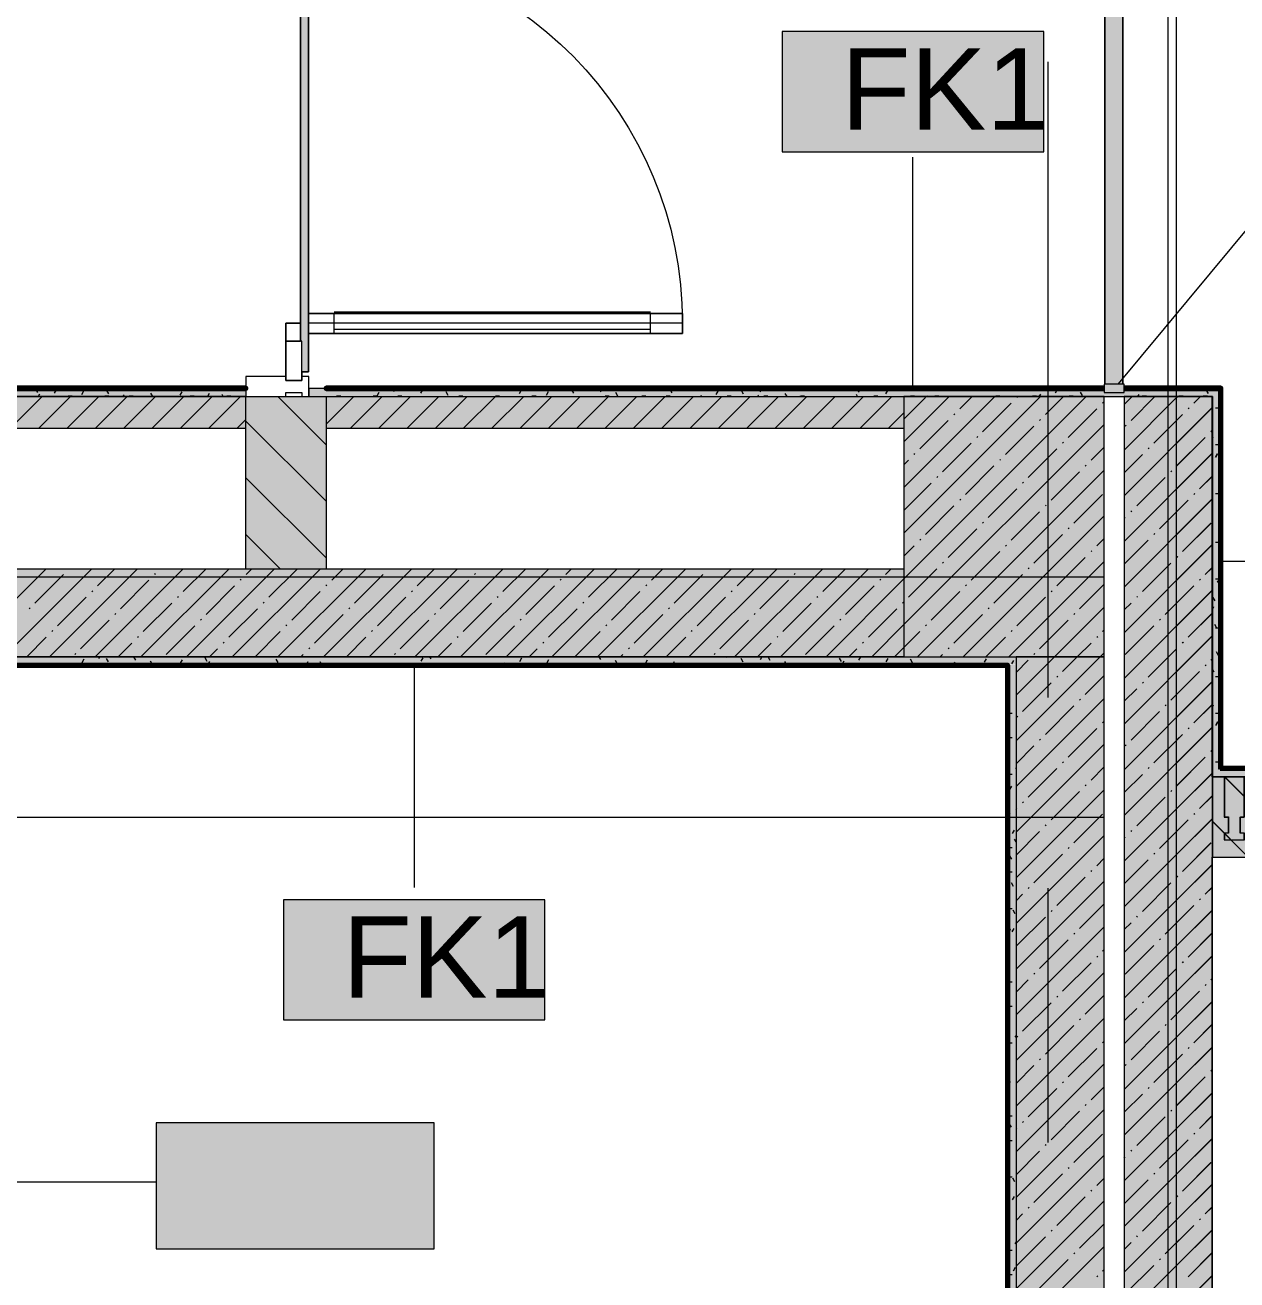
# Model space of a CAD drawing. Header units: millimetres. Extents: x -3817 to 677485, y -22715 to 103890.
# Drawn here: x 82249 to 85275, y 11256 to 14389 of the extents above; entities that cross this region are included whole.
import ezdxf

# ---------------------------------------------------------------- set-up
doc = ezdxf.new("R2010")
doc.units = ezdxf.units.MM
doc.layers.add('PDF _Геометрия', color=7, linetype='Continuous', true_color=0x1d1d1d)
doc.layers.add('PDF _Сплошная заливка', color=7, linetype='Continuous', true_color=0xffffff)
doc.layers.add('PDF _Текст', color=7, linetype='Continuous')
doc.styles.add('PDF GOST-Common', font='arial.ttf')

msp = doc.modelspace()

# ---------------------------------------------------------------- hatches: boundary and pattern name
at = {"layer": 'PDF _Сплошная заливка', "transparency": 33554559}
for color, points in [(5, [(84980.3, 13492.3), (84990.3, 13492.3), (84990.3, 15290.3), (84945.3, 15290.3), (84945.3, 13492.3), (84960.3, 13492.3)]), (5, [(84980.3, 13492.3), (84990.3, 13492.3), (84990.3, 15290.3), (84945.3, 15290.3), (84945.3, 13492.3), (84960.3, 13492.3)]), (256, [(81565, 13461.3), (82800.3, 13461.3), (82800.3, 13481.3), (80573.3, 13481.3), (80573.3, 13461.3), (81093.3, 13461.3)]), (256, [(84993.3, 13461.3), (85213.3, 13461.3), (85213.3, 13481.3), (84993.3, 13481.3), (84993.3, 13471.4), (84943.2, 13471.4), (84943.2, 13481.3), (82957.3, 13481.3), (82957.3, 13461.3), (84943.2, 13461.3)]), (256, [(85213.3, 12511.4), (85233.3, 12511.4), (85233.3, 13481.3), (85213.3, 13481.3), (85213.3, 13450.1)]), (256, [(85213.6, 12511.4), (85233.6, 12511.4), (85233.6, 13481.3), (85213.6, 13481.3), (85213.6, 13092.8)]), (256, [(82800.3, 13031.3), (83000.3, 13031.3), (83000.3, 13461.3), (82800.3, 13461.3), (82800.3, 13381.4)]), (256, [(84533.7, 12811.3), (84943.3, 12811.3), (84943.3, 13461.3), (84443.3, 13461.3), (84443.3, 12811.3)]), (256, [(81565, 12811.3), (84443.3, 12811.3), (84443.3, 13031.3), (81093.3, 13031.3), (81093.3, 12811.3)]), (256, [(84723.3, 12791.4), (84723.3, 12811.3), (81013.3, 12811.3), (81014.3, 12791.4), (84703.3, 12791.4)]), (256, [(85653.6, 12311.3), (85653.6, 12511.4), (85213.6, 12511.4), (85213.6, 12311.3), (85453.6, 12311.3)]), (256, [(85275.9, 12511.4), (85453.3, 12511.4), (85453.3, 12531.3), (85233.3, 12531.3), (85233.3, 12511.4)]), (256, [(85438.9, 12511.4), (85653.6, 12511.4), (85653.6, 12531.3), (85233.6, 12531.3), (85233.6, 12511.4)])]:
    msp.add_hatch(color=color, dxfattribs=at).paths.add_polyline_path(points)
at = {"layer": 'PDF _Сплошная заливка', "true_color": 0x494949, "transparency": 33554559}
msp.add_hatch(color=251, dxfattribs=at).paths.add_polyline_path([(82956.5, 13523.2), (82956.5, 14961.3), (82940.3, 14961.3), (82940.3, 14873.4), (82936.5, 14873.4), (82936.5, 13599.3), (82940.3, 13599.3), (82940.3, 13523.2)])
at = {"layer": 'PDF _Сплошная заливка', "transparency": 33554559}
h = msp.add_hatch(color=256, dxfattribs=at)
h.paths.add_polyline_path([(84443.3, 13381.4), (84443.3, 13461.3), (83000.3, 13461.3), (83000.3, 13381.4), (83049.3, 13381.4)], flags=0)
h.paths.add_polyline_path([(81565, 13381.4), (82800.3, 13381.4), (82800.3, 13461.3), (81093.3, 13461.3), (81093.3, 13381.4)], flags=0)

# ---------------------------------------------------------------- linework, layer by layer
at = {"layer": 'PDF _Геометрия', "color": 7, "lineweight": 9}
for points in [[(85124.2, 5212.4), (85124.2, 16952.3), (84824.2, 17102.3), (85424.2, 17402.3), (85124.2, 17552.3), (85124.2, 29292.1)], [(84465.8, 13481.8), (84465.8, 14058.6)], [(85233.3, 12532.3), (85233.3, 13481.3)], [(85233.6, 12532.3), (85233.6, 13481.3)], [(82800.3, 13381.4), (82800.3, 13461.3)], [(83000.3, 13461.3), (83000.3, 13381.4)], [(85234.1, 13049.8), (85645, 13049.8)], [(82800.3, 13031.3), (83000.3, 13031.3)], [(81014.3, 12791.4), (84703.3, 12791.4)], [(83220.5, 12790.8), (83220.5, 12235)], [(84703.3, 12790.4), (84703.3, 5981.4)], [(85213.3, 12511.4), (85213.3, 12311.3)], [(85213.6, 12511.4), (85213.6, 12311.3)], [(85453.3, 12531.3), (85234.3, 12531.3), (85233.3, 12531.3)], [(85653.6, 12531.3), (85234.6, 12531.3), (85233.6, 12531.3)], [(82102.5, 11142.8), (82102.5, 11500.6), (82576, 11500.6)]]:
    msp.add_lwpolyline(points, dxfattribs=at)
at = {"layer": 'PDF _Геометрия', "color": 250, "lineweight": 9, "true_color": 0x3c3c3c}
msp.add_lwpolyline([(84979.4, 13493.1), (85491.8, 14109.7), (85717, 14109.7), (85491.8, 14109.7), (84951.7, 17007.8)], dxfattribs=at)
at = {"layer": 'PDF _Геометрия', "color": 7, "lineweight": 9}
for points in [[(84990.3, 15290.3), (84945.3, 15290.3), (84945.3, 13492.3), (84945.3, 15290.3), (84990.3, 15290.3), (84990.3, 13492.3)], [(84945.3, 15290.3), (84945.3, 13492.3)], [(84990.3, 15290.3), (84990.3, 13492.3)], [(82956.5, 13523.2), (82940.3, 13523.2), (82956.5, 13523.2), (82956.5, 14961.3)], [(82936.5, 13599.3), (82936.5, 14873.4)], [(84792.4, 14372.5), (84139.2, 14372.5), (84139.2, 14072.5), (84792.4, 14072.5)], [(84443.3, 12811.3), (84943.3, 12811.3), (84943.3, 13461.3), (84443.3, 13461.3)], [(81093.3, 12811.3), (84443.3, 12811.3)], [(83547.1, 12204.9), (82894, 12204.9), (82894, 11904.9), (83547.1, 11904.9)], [(83270, 11648.1), (82576, 11648.1), (82576, 11332.8), (83270, 11332.8)], [(83270, 11648.1), (82576, 11648.1), (82576, 11332.8), (83270, 11332.8)]]:
    msp.add_lwpolyline(points, close=True, dxfattribs=at)
at = {"layer": 'PDF _Геометрия', "color": 253, "lineweight": 9, "true_color": 0xaaaaaa}
for points in [[(85103.6, 13344.5), (85103.6, 14932)], [(84803.3, 12709.5), (84803.3, 14297)], [(84803.6, 12709.5), (84803.6, 14297)], [(85103.3, 12709.5), (85103.3, 14297)], [(83810.3, 13672.3), (83020.3, 13672.3)], [(83020.3, 13618.4), (83020.3, 13668.3)], [(83810.3, 13618.4), (83810.3, 13668.3)], [(82900.3, 13511.4), (82900.3, 13599.3), (82936.5, 13599.3)], [(83810.3, 13628.3), (83020.3, 13628.3)], [(82940.3, 13523.2), (82940.3, 13511.4)], [(80408.8, 13011.4), (82443.3, 13011.4), (84943.3, 13011.4)], [(85103.6, 12233.3), (85103.6, 12868.3)], [(81043.8, 12411.3), (82443.3, 12411.3), (84943.3, 12411.3)], [(84803.3, 11598.3), (84803.3, 12233.3)], [(84803.6, 11598.3), (84803.6, 12233.3)], [(85103.3, 11598.3), (85103.3, 12233.3)], [(85103.6, 10169.5), (85103.6, 11757)]]:
    msp.add_lwpolyline(points, dxfattribs=at)
msp.add_lwpolyline([(82956.5, 14592.9, -0.41007), (83890.3, 13644.3), (82956.5, 13644.3)], format="xyb", dxfattribs=at)
for points in [[(82956.5, 13668.3), (83890.3, 13668.3), (83890.3, 13618.4), (82956.5, 13618.4), (83890.3, 13618.4), (83890.3, 13668.3)], [(82900.3, 13546.4), (82900.3, 13644.3), (82936.5, 13644.3), (82900.3, 13644.3)]]:
    msp.add_lwpolyline(points, close=True, dxfattribs=at)
at = {"layer": 'PDF _Геометрия', "color": 253, "lineweight": 13, "true_color": 0xaaaaaa}
msp.add_lwpolyline([(82940.3, 13501.3), (82940.3, 13599.3), (82900.3, 13599.3), (82900.3, 13501.3)], close=True, dxfattribs=at)
at = {"layer": 'PDF _Геометрия', "color": 7, "lineweight": 20}
for points in [[(82900.3, 13471.4), (82940.3, 13471.4), (82940.3, 13461.3), (82957.3, 13461.3), (82957.3, 13511.4), (82940.3, 13511.4), (82940.3, 13501.3), (82900.3, 13501.3), (82900.3, 13511.4), (82800.3, 13511.4), (82800.3, 13461.3), (82900.3, 13461.3)], [(85283.3, 12371.3), (85283.3, 12411.3), (85293.3, 12411.3), (85293.3, 12511.4), (85243.3, 12511.4), (85243.3, 12411.3), (85253.3, 12411.3), (85253.3, 12371.3), (85243.3, 12371.3), (85243.3, 12354.3), (85293.3, 12354.3), (85293.3, 12371.3)], [(85283.6, 12371.4), (85283.6, 12411.4), (85293.6, 12411.4), (85293.6, 12511.4), (85243.6, 12511.4), (85243.6, 12411.4), (85253.6, 12411.4), (85253.6, 12371.4), (85243.6, 12371.4), (85243.6, 12354.4), (85293.6, 12354.4), (85293.6, 12371.4)]]:
    msp.add_lwpolyline(points, close=True, dxfattribs=at)
at = {"layer": 'PDF _Геометрия', "color": 231, "lineweight": 70, "true_color": 0xff80c0}
for points in [[(80593.3, 12791.4), (80573.3, 12791.4), (80573.3, 13481.3), (82800.3, 13481.3), (82800.3, 13482.4), (80573.3, 13482.4), (80572.3, 13482.4), (80572.3, 12791.4), (80572.3, 12790.4), (80872.3, 12790.4), (80872.3, 12711.4), (80873.3, 12711.4)], [(84943.2, 13482.4), (83000.3, 13482.4), (83000.3, 13481.3), (84943.2, 13481.3)], [(85234.3, 12531.3), (85234.3, 13481.3), (85234.3, 13482.4), (84993.3, 13482.4)], [(84993.3, 13481.3), (85233.3, 13481.3)], [(85234.6, 12531.3), (85234.6, 13481.3), (85234.6, 13482.4), (85124.2, 13482.4)], [(85124.2, 13481.3), (85233.6, 13481.3)], [(81013.3, 12711.4), (81014.3, 12711.4), (81014.3, 12791.4), (81014.3, 12790.4), (84702.3, 12790.4), (84702.3, 5982.3), (84422.3, 5982.3), (84422.3, 5981.4), (84422.3, 5702.3), (84343.3, 5702.3), (84343.3, 5701.3)], [(85453.3, 12532.3), (85233.3, 12532.3)], [(85653.6, 12531.3), (85653.6, 12532.3), (85233.6, 12532.3)]]:
    msp.add_lwpolyline(points, dxfattribs=at)
at = {"layer": 'PDF _Геометрия', "color": 9, "lineweight": 9, "true_color": 0xc0c0c0}
for points in [[(80573.3, 13481.3), (82800.3, 13481.3), (82800.3, 13461.3), (80593.3, 13461.3)], [(84943.2, 13481.3), (82957.3, 13481.3), (82957.3, 13461.3), (85213.3, 13461.3), (85213.3, 12511.4), (85233.3, 12511.4), (85453.3, 12511.4), (85213.3, 12511.4), (85213.3, 13461.3), (84993.3, 13461.3), (84993.3, 9561.3), (85213.3, 9561.3), (85213.3, 10976.3), (85453.3, 10976.3), (85213.3, 10976.3), (85213.3, 10926.3), (85213.3, 10906.4), (85213.3, 9431.3), (85283.3, 9431.3), (85283.3, 9561.3)], [(84980.3, 13492.3), (84960.3, 13492.3)], [(85233.3, 13481.3), (85213.3, 13481.3), (84993.3, 13481.3)], [(85233.6, 13481.3), (85213.6, 13481.3), (85124.2, 13481.3)], [(81093.3, 13461.3), (82800.3, 13461.3), (83000.3, 13461.3), (84443.3, 13461.3), (84443.3, 13381.4), (83000.3, 13381.4), (83000.3, 13031.3), (84443.3, 13031.3), (84443.3, 12811.3), (84723.3, 12811.3), (84723.3, 12791.4), (84723.3, 5961.4)], [(85723.6, 11585.9), (85723.6, 12354.4), (85653.6, 12354.4), (85653.6, 12511.4), (85213.6, 12511.4), (85213.6, 13461.4), (85124.2, 13461.4), (85213.6, 13461.4), (85213.6, 12511.4), (85233.6, 12511.4), (85653.6, 12511.4), (85653.6, 12531.3)], [(81093.3, 13031.3), (82800.3, 13031.3), (82800.3, 13381.4), (81093.3, 13381.4)]]:
    msp.add_lwpolyline(points, dxfattribs=at)
at = {"layer": 'PDF _Геометрия', "color": 253, "lineweight": 9, "true_color": 0x9b9b9b}
for points in [[(82280.7, 13471), (82275.7, 13479.7)], [(82326.7, 13478.3), (82321.7, 13469.6)], [(82394.7, 13474.3), (82389.7, 13465.5)], [(82458.4, 13468), (82453.4, 13476.7)], [(82640.5, 13473.2), (82635.4, 13464.5)], [(83173.1, 13481.3), (83168.6, 13473.4)], [(83241.6, 13478), (83236.6, 13469.3)], [(83263.7, 13475.3), (83260.2, 13481.3)], [(83305.3, 13464.2), (83300.3, 13472.9)], [(83487.4, 13477), (83482.3, 13468.2)], [(83555.4, 13472.9), (83550.4, 13464.2)], [(83577.4, 13480.5), (83577, 13481.3)], [(83619.1, 13469.4), (83614, 13478.1)], [(83687.1, 13473.4), (83682.5, 13481.3)], [(83771.5, 13481.3), (83769.7, 13478.3)], [(83864.8, 13470.4), (83859.8, 13479.2)], [(83978.8, 13474.8), (83973.8, 13466.1)], [(84017.8, 13481.3), (84015.4, 13477.2)], [(84042.5, 13467.5), (84037.5, 13476.2)], [(84088.2, 13481.3), (84083.5, 13473.1)], [(84334.2, 13480.7), (84329.2, 13472)], [(84402.3, 13476.7), (84397.2, 13468)], [(84424.3, 13476.7), (84421.6, 13481.3)], [(84825.7, 13478.6), (84820.7, 13469.8)], [(84847.8, 13474.8), (84844, 13481.3)], [(84862.5, 13481.3), (84862.3, 13481)], [(84932.9, 13481.3), (84930.3, 13476.9)], [(85161.5, 13480), (85160.7, 13481.3)], [(85161.8, 13480), (85161.1, 13481.3)], [(85179.3, 13481.3), (85176.1, 13475.8)], [(85179.6, 13481.3), (85176.4, 13475.8)], [(85203.2, 13468.8), (85198.1, 13477.6)], [(85203.5, 13468.8), (85198.4, 13477.6)], [(82285.1, 13467.2), (82281.7, 13461.3)], [(82356.4, 13463.3), (82366.4, 13463.3)], [(82447.8, 13463.3), (82457.9, 13463.3)], [(82497.4, 13461.3), (82495, 13465.5)], [(82508.8, 13463.3), (82518.8, 13463.3)], [(82567.8, 13461.3), (82563.1, 13469.6)], [(82661.2, 13463.3), (82671.2, 13463.3)], [(82708.5, 13469.1), (82704, 13461.3)], [(82743.8, 13461.3), (82740.8, 13466.6)], [(82752.6, 13463.3), (82762.7, 13463.3)], [(83026.9, 13463.3), (83037, 13463.3)], [(83118.4, 13463.3), (83128.4, 13463.3)], [(83131.9, 13471), (83126.9, 13462.3)], [(83179.3, 13463.3), (83189.4, 13463.3)], [(83331.7, 13463.3), (83341.8, 13463.3)], [(83423.2, 13463.3), (83433.2, 13463.3)], [(83514.6, 13463.3), (83524.7, 13463.3)], [(83697.5, 13463.3), (83707.6, 13463.3)], [(83728.7, 13462.3), (83723.7, 13471)], [(83788.9, 13463.3), (83799, 13463.3)], [(83849.9, 13463.3), (83860, 13463.3)], [(83937.2, 13463.6), (83935.9, 13461.3)], [(84002.3, 13463.3), (84012.4, 13463.3)], [(84081.2, 13461.3), (84079.1, 13465)], [(84093.7, 13463.3), (84103.8, 13463.3)], [(84151.6, 13461.3), (84147.2, 13469.1)], [(84182.9, 13462.5), (84182.2, 13461.3)], [(84185.2, 13463.3), (84195.2, 13463.3)], [(84327.6, 13461.3), (84324.9, 13466.1)], [(84368.1, 13463.3), (84378.1, 13463.3)], [(84459.5, 13463.3), (84469.6, 13463.3)], [(84503.6, 13461.3), (84502.6, 13463.1)], [(84520.5, 13463.3), (84530.5, 13463.3)], [(84672.9, 13463.3), (84682.9, 13463.3)], [(84764.3, 13463.3), (84774.4, 13463.3)], [(84784.1, 13467.4), (84780.6, 13461.3)], [(84855.7, 13463.3), (84865.8, 13463.3)], [(84889.4, 13463.7), (84884.4, 13472.4)], [(85029.8, 13466.3), (85026.9, 13461.3)], [(85038.6, 13463.3), (85048.7, 13463.3)], [(85097.8, 13462.2), (85097.3, 13461.3)], [(85130.1, 13463.3), (85140.1, 13463.3)], [(85130.4, 13463.3), (85140.4, 13463.3)], [(85191, 13463.3), (85201.1, 13463.3)], [(85191.3, 13463.3), (85201.4, 13463.3)], [(85221.5, 13432.8), (85231.6, 13432.8)], [(85221.8, 13432.8), (85231.9, 13432.8)], [(85214.6, 13359.6), (85213.3, 13357.4)], [(85214.9, 13359.6), (85213.6, 13357.4)], [(85225.7, 13318), (85220.7, 13309.3)], [(85226, 13318), (85221, 13309.3)], [(85221.5, 13341.4), (85231.6, 13341.4)], [(85221.8, 13341.4), (85231.9, 13341.4)], [(85233.3, 13270.1), (85231.9, 13267.6)], [(85233.6, 13270.1), (85232.2, 13267.6)], [(85221.5, 13219.4), (85231.6, 13219.4)], [(85221.8, 13219.4), (85231.9, 13219.4)], [(85233.3, 13172.9), (85229.7, 13179)], [(85233.6, 13172.9), (85230, 13179)], [(85221.5, 13097.5), (85231.6, 13097.5)], [(85221.8, 13097.5), (85231.9, 13097.5)], [(85221.5, 13006.1), (85231.6, 13006.1)], [(85221.8, 13006.1), (85231.9, 13006.1)], [(85231.7, 12992.6), (85226.7, 13001.3)], [(85232.1, 12992.6), (85227, 13001.3)], [(85220.6, 12951), (85215.6, 12959.7)], [(85220.9, 12951), (85215.9, 12959.7)], [(85216.5, 12936.2), (85213.3, 12930.6)], [(85216.8, 12936.2), (85213.6, 12930.6)], [(85224.7, 12882.9), (85219.6, 12891.7)], [(85225, 12882.9), (85220, 12891.7)], [(85221.5, 12884.1), (85231.6, 12884.1)], [(85221.8, 12884.1), (85231.9, 12884.1)], [(85228.8, 12814.9), (85223.7, 12823.6)], [(85229.1, 12814.9), (85224, 12823.6)], [(82395.5, 12805.1), (82390.5, 12796.4)], [(82416, 12810), (82415.2, 12811.3)], [(82434.4, 12811.3), (82432.1, 12807.5)], [(82457.6, 12798.8), (82452.6, 12807.5)], [(82525.7, 12802.9), (82520.8, 12811.3)], [(82567.3, 12791.7), (82562.3, 12800.4)], [(82599.6, 12792.8), (82598.8, 12791.4)], [(82641.3, 12804), (82636.2, 12795.3)], [(82703.4, 12799.9), (82698.3, 12808.6)], [(82709.3, 12799.9), (82704.4, 12791.4)], [(82856.7, 12811.3), (82855.6, 12809.4)], [(82881.1, 12796.9), (82876, 12805.6)], [(82919.5, 12791.4), (82917.7, 12794.5)], [(82955, 12798.8), (82950.7, 12791.4)], [(82989.9, 12791.4), (82985.7, 12798.5)], [(83023.1, 12794.7), (83021.1, 12791.4)], [(83165.8, 12791.4), (83163.4, 12795.5)], [(83242.4, 12808.9), (83237.4, 12800.2)], [(83262.9, 12806.2), (83259.9, 12811.3)], [(83279, 12811.3), (83279, 12811.3)], [(83341.8, 12791.4), (83341.1, 12792.6)], [(83446.5, 12796.6), (83443.5, 12791.4)], [(83488.2, 12807.8), (83483.1, 12799.1)], [(83556.2, 12803.7), (83551.2, 12795)], [(83576.6, 12811.3), (83576.6, 12811.3)], [(83686.3, 12804.3), (83682.2, 12811.3)], [(83727.9, 12793.1), (83722.9, 12801.8)], [(83801.9, 12802.6), (83796.9, 12793.9)], [(83870, 12798.5), (83865.8, 12791.4)], [(84000.1, 12809.4), (83999, 12811.3)], [(84041.7, 12798.3), (84036.7, 12807)], [(84088.5, 12811.3), (84084.3, 12804)], [(84109.7, 12802.4), (84104.7, 12811.1)], [(84151.3, 12791.4), (84146.4, 12799.9)], [(84287.4, 12799.4), (84282.4, 12808.1)], [(84293.4, 12800.4), (84288.4, 12791.7)], [(84334.9, 12811.3), (84330, 12802.9)], [(84403.1, 12807.5), (84398, 12798.8)], [(84465.1, 12796.4), (84460.1, 12805.1)], [(84503.3, 12791.4), (84501.8, 12793.9)], [(84573.6, 12791.4), (84569.8, 12798)], [(84648.8, 12806.4), (84643.8, 12797.7)], [(84716.8, 12802.3), (84711.8, 12793.6)], [(84723.3, 12752.5), (84723, 12752)], [(85217.6, 12773.3), (85213.3, 12780.8)], [(85217.9, 12773.3), (85213.6, 12780.8)], [(85221.5, 12762.2), (85231.6, 12762.2)], [(85221.8, 12762.2), (85231.9, 12762.2)], [(85215.4, 12690.5), (85213.3, 12686.8)], [(85215.7, 12690.5), (85213.6, 12686.8)], [(84703.8, 12687.8), (84703.3, 12688.8)], [(84703.3, 12670.8), (84713.4, 12670.8)], [(85221.5, 12670.8), (85231.6, 12670.8)], [(85221.8, 12670.8), (85231.9, 12670.8)], [(85226.5, 12648.8), (85221.5, 12640.1)], [(85226.8, 12648.8), (85221.8, 12640.1)], [(84703.3, 12609.8), (84713.4, 12609.8)], [(84704.6, 12598.2), (84703.3, 12595.9)], [(85214.6, 12595.6), (85213.3, 12597.9)], [(85214.9, 12595.6), (85213.6, 12597.9)], [(84723.3, 12532.2), (84722.2, 12534.1)], [(85221.5, 12548.9), (85231.6, 12548.9)], [(85221.8, 12548.9), (85231.9, 12548.9)], [(85233.3, 12538.6), (85228.6, 12530.4)], [(85233.6, 12538.6), (85228.9, 12530.4)], [(84703.3, 12518.4), (84713.4, 12518.4)], [(84711.6, 12488.5), (84706.6, 12479.8)], [(84707.6, 12420.5), (84703.3, 12413.1)], [(84718.7, 12378.9), (84713.7, 12370.2)], [(84723.3, 12349.3), (84719.2, 12356.4)], [(84703.3, 12335.5), (84713.4, 12335.5)], [(84713.1, 12306), (84708, 12314.7)], [(84703.3, 12274.5), (84713.4, 12274.5)], [(84717.2, 12238), (84712.1, 12246.7)], [(84703.3, 12183.1), (84713.4, 12183.1)], [(84706.5, 12174.8), (84703.3, 12169.2)], [(84721.2, 12169.9), (84716.2, 12178.7)], [(84710.1, 12128.3), (84705.1, 12137)], [(84717.6, 12133.1), (84712.6, 12124.4)], [(84703.3, 12000.2), (84713.4, 12000.2)], [(84707.1, 11950.6), (84703.3, 11957.2)], [(84703.3, 11939.3), (84713.4, 11939.3)], [(84703.3, 11847.8), (84713.4, 11847.8)], [(84723.3, 11861.6), (84721.4, 11864.9)], [(84708.4, 11751.3), (84703.3, 11742.6)], [(84703.3, 11664.9), (84713.4, 11664.9)], [(84712.3, 11636.8), (84707.2, 11645.6)], [(84703.3, 11604), (84713.4, 11604)], [(84703.3, 11512.6), (84713.4, 11512.6)], [(84707.3, 11505.6), (84703.3, 11498.7)], [(84720.4, 11500.8), (84715.4, 11509.5)], [(84718.4, 11464), (84713.4, 11455.3)], [(84723.3, 11350.4), (84720.5, 11345.6)], [(84703.3, 11329.7), (84713.4, 11329.7)], [(84706.3, 11281.4), (84703.3, 11286.7)], [(84721.4, 11286.3), (84716.4, 11277.6)], [(84703.3, 11268.7), (84713.4, 11268.7)]]:
    msp.add_lwpolyline(points, dxfattribs=at)
at = {"layer": 'PDF _Геометрия', "color": 8, "lineweight": 9, "true_color": 0x808080}
msp.add_lwpolyline([(84943.2, 13471.4), (84993.3, 13471.4), (84993.3, 13492.3), (84943.2, 13492.3)], close=True, dxfattribs=at)
at = {"layer": 'PDF _Геометрия', "color": 231, "lineweight": 9, "true_color": 0xff80c0}
for points in [[(85233.3, 13481.3), (85233.3, 12531.3), (85234.3, 12531.3)], [(85233.6, 13481.3), (85233.6, 12531.3), (85234.6, 12531.3)], [(84423.3, 5981.4), (84702.3, 5981.4), (84703.3, 5981.4), (84703.3, 12790.4), (84703.3, 12791.4), (81014.3, 12791.4), (81013.3, 12791.4), (81013.3, 12711.4)], [(85233.3, 12532.3), (85233.3, 12531.3), (85234.3, 12531.3), (85453.3, 12531.3)], [(85233.6, 12532.3), (85233.6, 12531.3), (85234.6, 12531.3), (85653.6, 12531.3)]]:
    msp.add_lwpolyline(points, dxfattribs=at)
at = {"layer": 'PDF _Геометрия', "lineweight": 9}
for points in [[(82211.8, 13381.4), (82291.8, 13461.3)], [(82282.5, 13381.4), (82362.5, 13461.3)], [(82353.2, 13381.4), (82433.2, 13461.3)], [(82423.9, 13381.4), (82503.9, 13461.3)], [(82494.7, 13381.4), (82574.7, 13461.3)], [(82565.4, 13381.4), (82645.4, 13461.3)], [(82636.1, 13381.4), (82716.1, 13461.3)], [(82706.8, 13381.4), (82786.8, 13461.3)], [(83000.3, 13341), (82879.9, 13461.3)], [(83000.3, 13392), (83069.6, 13461.3)], [(83060.3, 13381.4), (83140.3, 13461.3)], [(83131, 13381.4), (83211, 13461.3)], [(83201.8, 13381.4), (83281.8, 13461.3)], [(83272.5, 13381.4), (83352.5, 13461.3)], [(83343.2, 13381.4), (83423.2, 13461.3)], [(83413.9, 13381.4), (83493.9, 13461.3)], [(83484.6, 13381.4), (83564.6, 13461.3)], [(83555.3, 13381.4), (83635.3, 13461.3)], [(83626, 13381.4), (83706, 13461.3)], [(83696.7, 13381.4), (83776.7, 13461.3)], [(83767.4, 13381.4), (83847.4, 13461.3)], [(83838.2, 13381.4), (83918.2, 13461.3)], [(83908.9, 13381.4), (83988.9, 13461.3)], [(83979.6, 13381.4), (84059.6, 13461.3)], [(84050.3, 13381.4), (84130.3, 13461.3)], [(84121, 13381.4), (84201, 13461.3)], [(84191.7, 13381.4), (84271.7, 13461.3)], [(84248.8, 12811.3), (84443.3, 13005.8), (84898.8, 13461.3)], [(84262.4, 13381.4), (84342.4, 13461.3)], [(84333.1, 13381.4), (84413.1, 13461.3)], [(84443.3, 13347.9), (84556.7, 13461.3)], [(84443.3, 13233.9), (84670.7, 13461.3)], [(84443.3, 13119.8), (84784.8, 13461.3)], [(84443.3, 13405), (84497.1, 13458.8)], [(84582.7, 13430.3), (84613.7, 13461.3)], [(84639.7, 13373.3), (84711, 13444.6)], [(84725.2, 13458.8), (84727.6, 13461.2)], [(84796.5, 13416.1), (84841.8, 13461.3)], [(84939.1, 13444.6), (84941.5, 13447)], [(84993.3, 13441.7), (85012.9, 13461.3)], [(84993.3, 13327.7), (85126.9, 13461.3)], [(85010.4, 13401.8), (85069.9, 13461.3)], [(85124.2, 13458.3), (85127.2, 13461.4)], [(85167.2, 13444.6), (85184, 13461.3)], [(85167.5, 13444.6), (85184.3, 13461.4)], [(84403.8, 13381.4), (84443.3, 13420.8)], [(84568.4, 13416.1), (84570.8, 13418.4)], [(84853.6, 13359), (84924.8, 13430.3)], [(84993.3, 13213.6), (85213.3, 13433.6)], [(85067.4, 13344.8), (85138.7, 13416.1)], [(85124.2, 13344.3), (85213.6, 13433.6)], [(85124.2, 13401.3), (85139, 13416.1)], [(85152.9, 13430.3), (85155.3, 13432.7)], [(85153.2, 13430.3), (85155.6, 13432.7)], [(82777.5, 13381.4), (82800.3, 13404.1)], [(83000.3, 13199.6), (82800.3, 13399.6)], [(84362.9, 12811.3), (84443.3, 12891.7), (84943.3, 13391.7)], [(84482.9, 13330.5), (84554.2, 13401.8)], [(84696.7, 13316.3), (84768, 13387.6)], [(84782.3, 13401.8), (84784.6, 13404.2)], [(84996.1, 13387.6), (84998.5, 13389.9)], [(84625.5, 13359), (84627.8, 13361.4)], [(85124.4, 13287.8), (85195.7, 13359)], [(85124.7, 13287.8), (85196, 13359)], [(85210, 13373.3), (85212.3, 13375.7)], [(85210.3, 13373.3), (85212.6, 13375.7)], [(84468.6, 13316.3), (84471, 13318.6)], [(84539.9, 13273.5), (84611.2, 13344.8)], [(84753.8, 13259.3), (84825, 13330.5)], [(84839.3, 13344.8), (84841.7, 13347.2)], [(84910.6, 13302), (84943.3, 13334.7)], [(84993.3, 13099.6), (85213.3, 13319.6)], [(84993.3, 13270.7), (85038.9, 13316.3)], [(85053.1, 13330.5), (85055.5, 13332.9)], [(85124.2, 13230.3), (85213.6, 13319.6)], [(84443.3, 13290.9), (84454.4, 13302)], [(84596.9, 13216.5), (84668.2, 13287.8)], [(84682.5, 13302), (84684.8, 13304.4)], [(84896.3, 13287.8), (84898.7, 13290.1)], [(83000.3, 13058.1), (82800.3, 13258.1)], [(84476.9, 12811.3), (84943.3, 13277.7)], [(84525.7, 13259.3), (84528, 13261.6)], [(84810.8, 13202.2), (84882.1, 13273.5)], [(85024.6, 13188), (85095.9, 13259.3)], [(85110.2, 13273.5), (85112.5, 13275.9)], [(85181.4, 13230.7), (85213.3, 13262.6)], [(85181.8, 13230.7), (85213.6, 13262.6)], [(84443.3, 13176.9), (84511.4, 13245)], [(84654, 13159.5), (84725.2, 13230.7)], [(84739.5, 13245), (84741.9, 13247.4)], [(84582.7, 13202.2), (84585.1, 13204.6)], [(84867.8, 13145.2), (84939.1, 13216.5)], [(84993.3, 12985.5), (85213.3, 13205.5)], [(85081.6, 13130.9), (85152.9, 13202.2)], [(85124.2, 13116.2), (85213.6, 13205.5)], [(85124.2, 13173.2), (85153.2, 13202.2)], [(85167.2, 13216.5), (85169.6, 13218.9)], [(85167.5, 13216.5), (85169.9, 13218.9)], [(84497.1, 13116.7), (84568.4, 13188)], [(84591, 12811.3), (84943.3, 13163.6)], [(84711, 13102.4), (84782.3, 13173.7)], [(84796.5, 13188), (84798.9, 13190.3)], [(84993.3, 13156.6), (84996.1, 13159.5)], [(85010.4, 13173.7), (85012.7, 13176.1)], [(84554.2, 13059.7), (84625.5, 13130.9)], [(84639.7, 13145.2), (84642.1, 13147.6)], [(84853.6, 13130.9), (84855.9, 13133.3)], [(85138.7, 13073.9), (85210, 13145.2)], [(85139, 13073.9), (85210.3, 13145.2)], [(82885.6, 13031.3), (82800.3, 13116.7)], [(84482.9, 13102.4), (84485.3, 13104.8)], [(84768, 13045.4), (84839.3, 13116.7)], [(84924.8, 13088.2), (84943.3, 13106.6)], [(84993.3, 13042.6), (85053.1, 13102.4)], [(85067.4, 13116.7), (85069.8, 13119.1)], [(84443.3, 13062.8), (84468.6, 13088.2)], [(84611.2, 13002.6), (84682.5, 13073.9)], [(84696.7, 13088.2), (84699.1, 13090.5)], [(84910.6, 13073.9), (84912.9, 13076.3)], [(84993.3, 12871.5), (85213.3, 13091.5)], [(85124.2, 13002.2), (85213.6, 13091.5)], [(84539.9, 13045.4), (84542.3, 13047.8)], [(84705, 12811.3), (84943.3, 13049.6)], [(84825, 12988.4), (84896.3, 13059.7)], [(85038.9, 12974.1), (85110.2, 13045.4)], [(85124.4, 13059.7), (85126.8, 13062)], [(85124.7, 13059.7), (85127.1, 13062)], [(85195.7, 13016.9), (85213.3, 13034.5)], [(85196, 13016.9), (85213.6, 13034.5)], [(82081.9, 12811.3), (82301.9, 13031.3)], [(82195.9, 12811.3), (82415.9, 13031.3)], [(82273.2, 12945.6), (82344.5, 13016.9)], [(82310, 12811.3), (82530, 13031.3)], [(82358.7, 13031.2), (82358.9, 13031.3)], [(82424, 12811.3), (82644, 13031.3)], [(82430, 12988.4), (82473, 13031.3)], [(82487, 12931.4), (82558.3, 13002.6)], [(82538.1, 12811.3), (82758.1, 13031.3)], [(82572.6, 13016.9), (82574.9, 13019.3)], [(82586.8, 13031.2), (82587, 13031.3)], [(82643.8, 12974.1), (82701.1, 13031.3)], [(82652.1, 12811.3), (82872.1, 13031.3)], [(82766.2, 12811.3), (82986.2, 13031.3)], [(82786.4, 13002.6), (82788.8, 13005)], [(82800.7, 13016.9), (82815.1, 13031.3)], [(82857.7, 12959.9), (82929, 13031.2)], [(82880.2, 12811.3), (83100.2, 13031.3)], [(82994.3, 12811.3), (83214.3, 13031.3)], [(83014.5, 13002.6), (83043.2, 13031.3)], [(83071.5, 12945.6), (83142.8, 13016.9)], [(83108.3, 12811.3), (83328.3, 13031.3)], [(83157.1, 13031.2), (83157.3, 13031.3)], [(83222.4, 12811.3), (83442.4, 13031.3)], [(83228.3, 12988.4), (83271.3, 13031.3)], [(83285.4, 12931.4), (83356.7, 13002.6)], [(83336.4, 12811.3), (83556.4, 13031.3)], [(83370.9, 13016.9), (83373.3, 13019.3)], [(83385.2, 13031.2), (83385.4, 13031.3)], [(83442.2, 12974.1), (83499.4, 13031.3)], [(83450.5, 12811.3), (83670.5, 13031.3)], [(83564.5, 12811.3), (83784.5, 13031.3)], [(83584.8, 13002.6), (83587.1, 13005)], [(83599, 13016.9), (83613.5, 13031.3)], [(83656, 12959.9), (83727.3, 13031.2)], [(83678.6, 12811.3), (83898.6, 13031.3)], [(83792.6, 12811.3), (84012.6, 13031.3)], [(83812.9, 13002.6), (83841.6, 13031.3)], [(83869.9, 12945.6), (83941.2, 13016.9)], [(83906.7, 12811.3), (84126.7, 13031.3)], [(83955.4, 13031.2), (83955.6, 13031.3)], [(84020.7, 12811.3), (84240.7, 13031.3)], [(84026.7, 12988.4), (84069.7, 13031.3)], [(84083.7, 12931.4), (84155, 13002.6)], [(84134.8, 12811.3), (84354.8, 13031.3)], [(84169.3, 13016.9), (84171.6, 13019.3)], [(84183.5, 13031.2), (84183.7, 13031.3)], [(84240.5, 12974.1), (84297.8, 13031.3)], [(84383.1, 13002.6), (84385.5, 13005)], [(84397.4, 13016.9), (84411.8, 13031.3)], [(84454.4, 12959.9), (84525.7, 13031.2)], [(84668.2, 12945.6), (84739.5, 13016.9)], [(84753.8, 13031.2), (84756.1, 13033.5)], [(85181.4, 13002.6), (85183.8, 13005)], [(85181.8, 13002.6), (85184.1, 13005)], [(82415.7, 12974.1), (82418.1, 12976.5)], [(82700.9, 12917.1), (82772.2, 12988.4)], [(82914.7, 12902.8), (82986, 12974.1)], [(83000.3, 12988.4), (83002.6, 12990.8)], [(83214.1, 12974.1), (83216.5, 12976.5)], [(83499.2, 12917.1), (83570.5, 12988.4)], [(83713.1, 12902.8), (83784.3, 12974.1)], [(83798.6, 12988.4), (83801, 12990.8)], [(84012.4, 12974.1), (84014.8, 12976.5)], [(84297.6, 12917.1), (84368.8, 12988.4)], [(84511.4, 12902.8), (84582.7, 12974.1)], [(84596.9, 12988.4), (84599.3, 12990.8)], [(84810.8, 12974.1), (84813.2, 12976.5)], [(84882.1, 12931.4), (84943.3, 12992.6)], [(84993.3, 12757.4), (85213.3, 12977.4)], [(85095.9, 12917.1), (85167.2, 12988.4)], [(85124.2, 12945.1), (85167.5, 12988.4)], [(85124.2, 12888.1), (85213.6, 12977.4)], [(82330.2, 12888.6), (82401.5, 12959.9)], [(82544.1, 12874.3), (82615.3, 12945.6)], [(82629.6, 12959.9), (82632, 12962.2)], [(82843.4, 12945.6), (82845.8, 12948)], [(83128.6, 12888.6), (83199.8, 12959.9)], [(83342.4, 12874.3), (83413.7, 12945.6)], [(83427.9, 12959.9), (83430.3, 12962.2)], [(83641.8, 12945.6), (83644.1, 12948)], [(83926.9, 12888.6), (83998.2, 12959.9)], [(84140.7, 12874.3), (84212, 12945.6)], [(84226.3, 12959.9), (84228.7, 12962.2)], [(84440.1, 12945.6), (84442.5, 12948)], [(84725.2, 12888.6), (84796.5, 12959.9)], [(84993.3, 12928.5), (85010.4, 12945.6)], [(85024.6, 12959.9), (85027, 12962.2)], [(82258.9, 12931.4), (82261.3, 12933.7)], [(82472.8, 12917.1), (82475.1, 12919.5)], [(82757.9, 12860.1), (82829.2, 12931.4)], [(82971.7, 12845.8), (83043, 12917.1)], [(83057.3, 12931.4), (83059.6, 12933.7)], [(83271.1, 12917.1), (83273.5, 12919.5)], [(83556.2, 12860.1), (83627.5, 12931.4)], [(83770.1, 12845.8), (83841.4, 12917.1)], [(83855.6, 12931.4), (83858, 12933.7)], [(84069.5, 12917.1), (84071.8, 12919.5)], [(84354.6, 12860.1), (84425.9, 12931.4)], [(84568.4, 12845.8), (84639.7, 12917.1)], [(84654, 12931.4), (84656.3, 12933.7)], [(84723.3, 12715.5), (84819.1, 12811.3), (84943.3, 12935.5)], [(84867.8, 12917.1), (84870.2, 12919.5)], [(85152.9, 12860.1), (85213.3, 12920.4)], [(85153.2, 12860.1), (85213.6, 12920.4)], [(82387.2, 12831.6), (82458.5, 12902.8)], [(82601.1, 12817.3), (82672.4, 12888.6)], [(82686.6, 12902.8), (82689, 12905.2)], [(82900.5, 12888.6), (82902.8, 12891)], [(83185.6, 12831.6), (83256.9, 12902.8)], [(83399.4, 12817.3), (83470.7, 12888.6)], [(83485, 12902.8), (83487.3, 12905.2)], [(83698.8, 12888.6), (83701.2, 12891)], [(83983.9, 12831.6), (84055.2, 12902.8)], [(84197.8, 12817.3), (84269, 12888.6)], [(84283.3, 12902.8), (84285.7, 12905.2)], [(84497.1, 12888.6), (84499.5, 12891)], [(84782.3, 12831.6), (84853.6, 12902.8)], [(84939.1, 12874.3), (84943.3, 12878.5)], [(84996.1, 12817.3), (85067.4, 12888.6)], [(85081.6, 12902.8), (85084, 12905.2)], [(82253, 12811.3), (82301.7, 12860.1)], [(82316, 12874.3), (82318.3, 12876.7)], [(82529.8, 12860.1), (82532.2, 12862.4)], [(82743.6, 12845.8), (82746, 12848.2)], [(82823.2, 12811.3), (82886.2, 12874.3)], [(83051.3, 12811.3), (83100, 12860.1)], [(83114.3, 12874.3), (83116.7, 12876.7)], [(83328.1, 12860.1), (83330.5, 12862.4)], [(83542, 12845.8), (83544.4, 12848.2)], [(83621.6, 12811.3), (83684.5, 12874.3)], [(83849.7, 12811.3), (83898.4, 12860.1)], [(83912.6, 12874.3), (83915, 12876.7)], [(84126.5, 12860.1), (84128.9, 12862.4)], [(84340.3, 12845.8), (84342.7, 12848.2)], [(84419.9, 12811.3), (84443.3, 12834.7), (84482.9, 12874.3)], [(84648, 12811.3), (84696.7, 12860.1)], [(84711, 12874.3), (84713.4, 12876.7)], [(84924.8, 12860.1), (84927.2, 12862.4)], [(84993.3, 12643.4), (85213.3, 12863.4)], [(85124.2, 12774.1), (85213.6, 12863.4)], [(85138.7, 12845.8), (85141, 12848.2)], [(85139, 12845.8), (85141.4, 12848.2)], [(82373, 12817.3), (82375.4, 12819.7)], [(82481.1, 12811.3), (82515.5, 12845.8)], [(82709.2, 12811.3), (82729.4, 12831.6)], [(82937.3, 12811.3), (82943.2, 12817.3)], [(82957.5, 12831.6), (82959.9, 12833.9)], [(83171.3, 12817.3), (83173.7, 12819.7)], [(83279.4, 12811.3), (83313.9, 12845.8)], [(83507.5, 12811.3), (83527.7, 12831.6)], [(83735.6, 12811.3), (83741.6, 12817.3)], [(83755.8, 12831.6), (83758.2, 12833.9)], [(83969.7, 12817.3), (83972, 12819.7)], [(84077.8, 12811.3), (84112.2, 12845.8)], [(84305.9, 12811.3), (84326.1, 12831.6)], [(84534, 12811.3), (84539.9, 12817.3)], [(84554.2, 12831.6), (84556.5, 12833.9)], [(84723.3, 12601.5), (84933.1, 12811.3), (84943.3, 12821.5)], [(84768, 12817.3), (84770.4, 12819.7)], [(84839.3, 12774.5), (84876.1, 12811.3), (84910.6, 12845.8)], [(85053.1, 12760.3), (85124.4, 12831.6)], [(84723.3, 12772.6), (84753.8, 12803.1)], [(85195.7, 12788.8), (85198.1, 12791.2)], [(85196, 12788.8), (85198.4, 12791.2)], [(85210, 12803.1), (85213.3, 12806.4)], [(85210.3, 12803.1), (85213.6, 12806.4)], [(84825, 12760.3), (84827.4, 12762.7)], [(84896.3, 12717.5), (84943.3, 12764.5)], [(85110.2, 12703.3), (85181.4, 12774.5)], [(85124.2, 12717), (85181.8, 12774.5)], [(84739.5, 12674.7), (84810.8, 12746)], [(84993.3, 12529.3), (85213.3, 12749.3)], [(84993.3, 12700.4), (85024.6, 12731.8)], [(85038.9, 12746), (85041.3, 12748.4)], [(85124.2, 12660), (85213.6, 12749.3)], [(84723.3, 12487.4), (84943.3, 12707.4)], [(84882.1, 12703.3), (84884.4, 12705.6)], [(85095.9, 12689), (85098.3, 12691.4)], [(85167.2, 12646.2), (85213.3, 12692.3)], [(85167.5, 12646.2), (85213.6, 12692.3)], [(84725.2, 12660.5), (84727.6, 12662.9)], [(84796.5, 12617.7), (84867.8, 12689)], [(85010.4, 12603.5), (85081.6, 12674.7)], [(84853.6, 12560.7), (84924.8, 12632)], [(84939.1, 12646.2), (84941.5, 12648.6)], [(84993.3, 12415.3), (85213.3, 12635.3)], [(85124.2, 12546), (85213.6, 12635.3)], [(85152.9, 12632), (85155.3, 12634.4)], [(85153.2, 12632), (85155.6, 12634.4)], [(84782.3, 12603.5), (84784.6, 12605.8)], [(85067.4, 12546.4), (85138.7, 12617.7)], [(85124.2, 12603), (85139, 12617.7)], [(84723.3, 12373.4), (84943.3, 12593.4)], [(84723.3, 12544.5), (84768, 12589.2)], [(84996.1, 12589.2), (84998.5, 12591.6)], [(85210, 12575), (85212.3, 12577.3)], [(85210.3, 12575), (85212.6, 12577.3)], [(84839.3, 12546.4), (84841.7, 12548.8)], [(84910.6, 12503.7), (84943.3, 12536.4)], [(85053.1, 12532.2), (85055.5, 12534.6)], [(85124.4, 12489.4), (85195.7, 12560.7)], [(85124.7, 12489.4), (85196, 12560.7)], [(84753.8, 12460.9), (84825, 12532.2)], [(84993.3, 12301.2), (85213.3, 12521.2)], [(84993.3, 12472.3), (85038.9, 12517.9)], [(85124.2, 12431.9), (85213.6, 12521.2)], [(85444.1, 12311.3), (85244.1, 12511.4)], [(85444.4, 12311.3), (85244.4, 12511.4)], [(84723.3, 12259.3), (84943.3, 12479.3)], [(84810.8, 12403.9), (84882.1, 12475.2)], [(84896.3, 12489.4), (84898.7, 12491.8)], [(85110.2, 12475.2), (85112.5, 12477.5)], [(84739.5, 12446.7), (84741.9, 12449)], [(85024.6, 12389.6), (85095.9, 12460.9)], [(85181.4, 12432.4), (85213.3, 12464.2)], [(85181.8, 12432.4), (85213.6, 12464.2)], [(84723.3, 12430.4), (84725.2, 12432.4)], [(84867.8, 12346.9), (84939.1, 12418.1)], [(85167.2, 12418.1), (85169.6, 12420.5)], [(85167.5, 12418.1), (85169.9, 12420.5)], [(84796.5, 12389.6), (84798.9, 12392)], [(84993.3, 12187.2), (85213.3, 12407.2)], [(85010.4, 12375.4), (85012.7, 12377.7)], [(85081.6, 12332.6), (85152.9, 12403.9)], [(85124.2, 12317.9), (85213.6, 12407.2)], [(85124.2, 12374.9), (85153.2, 12403.9)], [(85302.7, 12311.3), (85213.3, 12400.8)], [(85303, 12311.3), (85213.6, 12400.8)], [(84723.3, 12316.4), (84782.3, 12375.4)], [(84723.3, 12145.3), (84943.3, 12365.3)], [(84993.3, 12358.3), (84996.1, 12361.1)], [(85138.7, 12275.6), (85210, 12346.9)], [(85139, 12275.6), (85210.3, 12346.9)], [(84768, 12247.1), (84839.3, 12318.3)], [(84853.6, 12332.6), (84855.9, 12335)], [(85067.4, 12318.3), (85069.8, 12320.7)], [(84924.8, 12289.8), (84943.3, 12308.3)], [(84993.3, 12244.2), (85053.1, 12304.1)], [(84993.3, 12073.1), (85213.3, 12293.1)], [(85124.2, 12203.8), (85213.6, 12293.1)], [(84723.3, 12031.2), (84943.3, 12251.2)], [(84825, 12190), (84896.3, 12261.3)], [(84910.6, 12275.6), (84912.9, 12277.9)], [(85124.4, 12261.3), (85126.8, 12263.7)], [(85124.7, 12261.3), (85127.1, 12263.7)], [(84753.8, 12232.8), (84756.1, 12235.2)], [(85038.9, 12175.8), (85110.2, 12247.1)], [(85195.7, 12218.6), (85213.3, 12236.1)], [(85196, 12218.6), (85213.6, 12236.1)], [(84723.3, 12202.3), (84739.5, 12218.6)], [(84882.1, 12133), (84943.3, 12194.2)], [(85095.9, 12118.8), (85167.2, 12190)], [(85124.2, 12146.8), (85167.5, 12190)], [(85181.4, 12204.3), (85183.8, 12206.7)], [(85181.8, 12204.3), (85184.1, 12206.7)], [(84725.2, 12090.2), (84796.5, 12161.5)], [(84810.8, 12175.8), (84813.2, 12178.2)], [(84993.3, 11959.1), (85213.3, 12179.1)], [(85024.6, 12161.5), (85027, 12163.9)], [(85124.2, 12089.8), (85213.6, 12179.1)], [(84723.3, 11917.2), (84943.3, 12137.2)], [(84993.3, 12130.2), (85010.4, 12147.3)], [(84782.3, 12033.2), (84853.6, 12104.5)], [(84867.8, 12118.8), (84870.2, 12121.1)], [(85081.6, 12104.5), (85084, 12106.9)], [(85152.9, 12061.7), (85213.3, 12122.1)], [(85153.2, 12061.7), (85213.6, 12122.1)], [(84924.8, 12061.7), (84927.2, 12064.1)], [(84939.1, 12076), (84943.3, 12080.2)], [(84993.3, 11845), (85213.3, 12065)], [(84996.1, 12019), (85067.4, 12090.2)], [(85124.2, 11975.7), (85213.6, 12065)], [(84839.3, 11976.2), (84910.6, 12047.5)], [(85053.1, 11961.9), (85124.4, 12033.2)], [(85138.7, 12047.5), (85141, 12049.8)], [(85139, 12047.5), (85141.4, 12049.8)], [(84723.3, 11803.1), (84943.3, 12023.1)], [(84723.3, 11974.2), (84753.8, 12004.7)], [(84768, 12019), (84770.4, 12021.3)], [(85210, 12004.7), (85213.3, 12008)], [(85210.3, 12004.7), (85213.6, 12008)], [(85110.2, 11904.9), (85181.4, 11976.2)], [(85124.2, 11918.7), (85181.8, 11976.2)], [(85195.7, 11990.5), (85198.1, 11992.8)], [(85196, 11990.5), (85198.4, 11992.8)], [(84739.5, 11876.4), (84810.8, 11947.7)], [(84825, 11961.9), (84827.4, 11964.3)], [(84896.3, 11919.2), (84943.3, 11966.1)], [(84993.3, 11731), (85213.3, 11951)], [(85038.9, 11947.7), (85041.3, 11950.1)], [(85124.2, 11861.7), (85213.6, 11951)], [(84723.3, 11689.1), (84943.3, 11909.1)], [(84882.1, 11904.9), (84884.4, 11907.3)], [(84993.3, 11902.1), (85024.6, 11933.4)], [(84796.5, 11819.4), (84867.8, 11890.7)], [(85010.4, 11805.1), (85081.6, 11876.4)], [(85095.9, 11890.7), (85098.3, 11893)], [(85167.2, 11847.9), (85213.3, 11894)], [(85167.5, 11847.9), (85213.6, 11894)], [(84725.2, 11862.1), (84727.6, 11864.5)], [(84939.1, 11847.9), (84941.5, 11850.3)], [(84853.6, 11762.4), (84924.8, 11833.6)], [(84993.3, 11616.9), (85213.3, 11836.9)], [(85067.4, 11748.1), (85138.7, 11819.4)], [(85124.2, 11747.6), (85213.6, 11836.9)], [(85124.2, 11804.6), (85139, 11819.4)], [(85152.9, 11833.6), (85155.3, 11836)], [(85153.2, 11833.6), (85155.6, 11836)], [(84723.3, 11575), (84943.3, 11795)], [(84723.3, 11746.1), (84768, 11790.9)], [(84782.3, 11805.1), (84784.6, 11807.5)], [(84996.1, 11790.9), (84998.5, 11793.2)], [(84839.3, 11748.1), (84841.7, 11750.5)], [(85124.4, 11691.1), (85195.7, 11762.4)], [(85124.7, 11691.1), (85196, 11762.4)], [(85210, 11776.6), (85212.3, 11779)], [(85210.3, 11776.6), (85212.6, 11779)], [(84753.8, 11662.6), (84825, 11733.8)], [(84910.6, 11705.3), (84943.3, 11738)], [(84993.3, 11502.9), (85213.3, 11722.9)], [(84993.3, 11674), (85038.9, 11719.6)], [(85053.1, 11733.8), (85055.5, 11736.2)], [(85124.2, 11633.6), (85213.6, 11722.9)], [(84896.3, 11691.1), (84898.7, 11693.4)], [(84723.3, 11461), (84943.3, 11681)], [(84810.8, 11605.5), (84882.1, 11676.8)], [(85024.6, 11591.3), (85095.9, 11662.6)], [(85110.2, 11676.8), (85112.5, 11679.2)], [(85181.4, 11634), (85213.3, 11665.9)], [(85181.8, 11634), (85213.6, 11665.9)], [(84723.3, 11632.1), (84725.2, 11634)], [(84739.5, 11648.3), (84741.9, 11650.7)], [(84796.5, 11591.3), (84798.9, 11593.7)], [(84867.8, 11548.5), (84939.1, 11619.8)], [(84993.3, 11388.8), (85213.3, 11608.8)], [(85081.6, 11534.3), (85152.9, 11605.5)], [(85124.2, 11519.5), (85213.6, 11608.8)], [(85124.2, 11576.5), (85153.2, 11605.5)], [(85167.2, 11619.8), (85169.6, 11622.2)], [(85167.5, 11619.8), (85169.9, 11622.2)], [(84723.3, 11518), (84782.3, 11577)], [(84723.3, 11346.9), (84943.3, 11566.9)], [(84993.3, 11559.9), (84996.1, 11562.8)], [(85010.4, 11577), (85012.7, 11579.4)], [(84853.6, 11534.3), (84855.9, 11536.6)], [(85138.7, 11477.2), (85210, 11548.5)], [(85139, 11477.2), (85210.3, 11548.5)], [(84768, 11448.7), (84839.3, 11520)], [(84924.8, 11491.5), (84943.3, 11509.9)], [(84993.3, 11445.9), (85053.1, 11505.7)], [(85067.4, 11520), (85069.8, 11522.4)], [(84910.6, 11477.2), (84912.9, 11479.6)], [(84993.3, 11274.8), (85213.3, 11494.8)], [(85124.2, 11405.5), (85213.6, 11494.8)], [(84723.3, 11232.9), (84943.3, 11452.9)], [(84753.8, 11434.5), (84756.1, 11436.8)], [(84825, 11391.7), (84896.3, 11463)], [(85038.9, 11377.4), (85110.2, 11448.7)], [(85124.4, 11463), (85126.8, 11465.3)], [(85124.7, 11463), (85127.1, 11465.3)], [(85195.7, 11420.2), (85213.3, 11437.8)], [(85196, 11420.2), (85213.6, 11437.8)], [(84723.3, 11404), (84739.5, 11420.2)], [(85181.4, 11406), (85183.8, 11408.3)], [(85181.8, 11406), (85184.1, 11408.3)], [(84810.8, 11377.4), (84813.2, 11379.8)], [(84882.1, 11334.7), (84943.3, 11395.9)], [(84993.3, 11160.7), (85213.3, 11380.7)], [(85095.9, 11320.4), (85167.2, 11391.7)], [(85124.2, 11348.4), (85167.5, 11391.7)], [(85124.2, 11291.4), (85213.6, 11380.7)], [(84725.2, 11291.9), (84796.5, 11363.2)], [(84993.3, 11331.8), (85010.4, 11348.9)], [(85024.6, 11363.2), (85027, 11365.6)], [(84723.3, 11118.8), (84943.3, 11338.8)], [(84867.8, 11320.4), (84870.2, 11322.8)], [(85152.9, 11263.4), (85213.3, 11323.7)], [(85153.2, 11263.4), (85213.6, 11323.7)], [(84782.3, 11234.9), (84853.6, 11306.2)], [(84939.1, 11277.6), (84943.3, 11281.8)], [(84996.1, 11220.6), (85067.4, 11291.9)], [(85081.6, 11306.2), (85084, 11308.5)], [(84924.8, 11263.4), (84927.2, 11265.8)], [(84993.3, 11046.7), (85213.3, 11266.7)], [(85124.2, 11177.4), (85213.6, 11266.7)]]:
    msp.add_lwpolyline(points, dxfattribs=at)
at = {"layer": 'PDF _Геометрия', "color": 9, "lineweight": 9, "true_color": 0xc0c0c0}
for points in [[(84723.3, 12811.3), (84723.3, 5961.4), (84943.3, 5961.4), (84943.3, 12811.3)], [(85213.3, 11176.3), (85213.3, 12311.3), (85453.3, 12311.3), (85453.3, 11176.3)], [(85213.6, 11176.3), (85213.6, 12311.3), (85453.6, 12311.3), (85453.6, 11176.3)]]:
    msp.add_lwpolyline(points, close=True, dxfattribs=at)
at = {"layer": 'PDF _Сплошная заливка', "lineweight": 9, "transparency": 33554559}
for points in [[(84792.4, 14372.5), (84139.2, 14372.5), (84792.4, 14072.5), (84139.2, 14072.5)], [(83547.1, 12204.9), (82894, 12204.9), (83547.1, 11904.9), (82894, 11904.9)], [(83270, 11648.1), (82576, 11648.1), (83270, 11332.8), (82576, 11332.8)]]:
    msp.add_solid(points, dxfattribs=at)
at = {"layer": 'PDF _Сплошная заливка', "color": 1, "lineweight": 35, "transparency": 33554559}
msp.add_solid([(84993.3, 13471.4), (84993.3, 13492.3), (84943.2, 13471.4), (84943.2, 13492.3)], dxfattribs=at)
at = {"layer": 'PDF _Сплошная заливка', "color": 254, "lineweight": 35, "true_color": 0xffb9dc, "transparency": 33554559}
for points in [[(85233.3, 13481.3), (85234.3, 13482.4), (84993.3, 13481.3)], [(85233.6, 13481.3), (85234.6, 13482.4), (85124.2, 13481.3)], [(85233.3, 12531.3), (85234.3, 12531.3), (85233.3, 13450.1)], [(85233.6, 12531.3), (85234.6, 12531.3), (85233.6, 13092.8)], [(84702.3, 12790.4), (84703.3, 12791.4), (84533.7, 12790.4)]]:
    msp.add_solid(points, dxfattribs=at)
at = {"layer": 'PDF _Сплошная заливка', "lineweight": 35, "transparency": 33554559}
for points in [[(85213.6, 13461.4), (85213.6, 13481.3), (85124.2, 13461.4), (85124.2, 13481.3)], [(85213.3, 9561.3), (85213.3, 13461.3), (84993.3, 9561.3), (84993.3, 13461.3)], [(85213.6, 9561.4), (85213.6, 13461.4), (85124.2, 9561.4), (85124.2, 13461.4)], [(84723.3, 5961.4), (84723.3, 12791.4), (84703.3, 5961.4), (84703.3, 12790.4)], [(84943.3, 5961.4), (84943.3, 12811.3), (84723.3, 5961.4), (84723.3, 12811.3)], [(85453.3, 12311.3), (85453.3, 12511.4), (85213.3, 12311.3), (85213.3, 12511.4)]]:
    msp.add_solid(points, dxfattribs=at)

# ---------------------------------------------------------------- texts
at = {"layer": 'PDF _Текст', "char_height": 203.2, "attachment_point": 4, "style": 'PDF GOST-Common'}
for insert in [(84286.3, 14229.1), (83041.1, 12061.5)]:
    msp.add_mtext('FK1', dxfattribs=dict(at, insert=insert))

doc.saveas('drawing.dxf')
